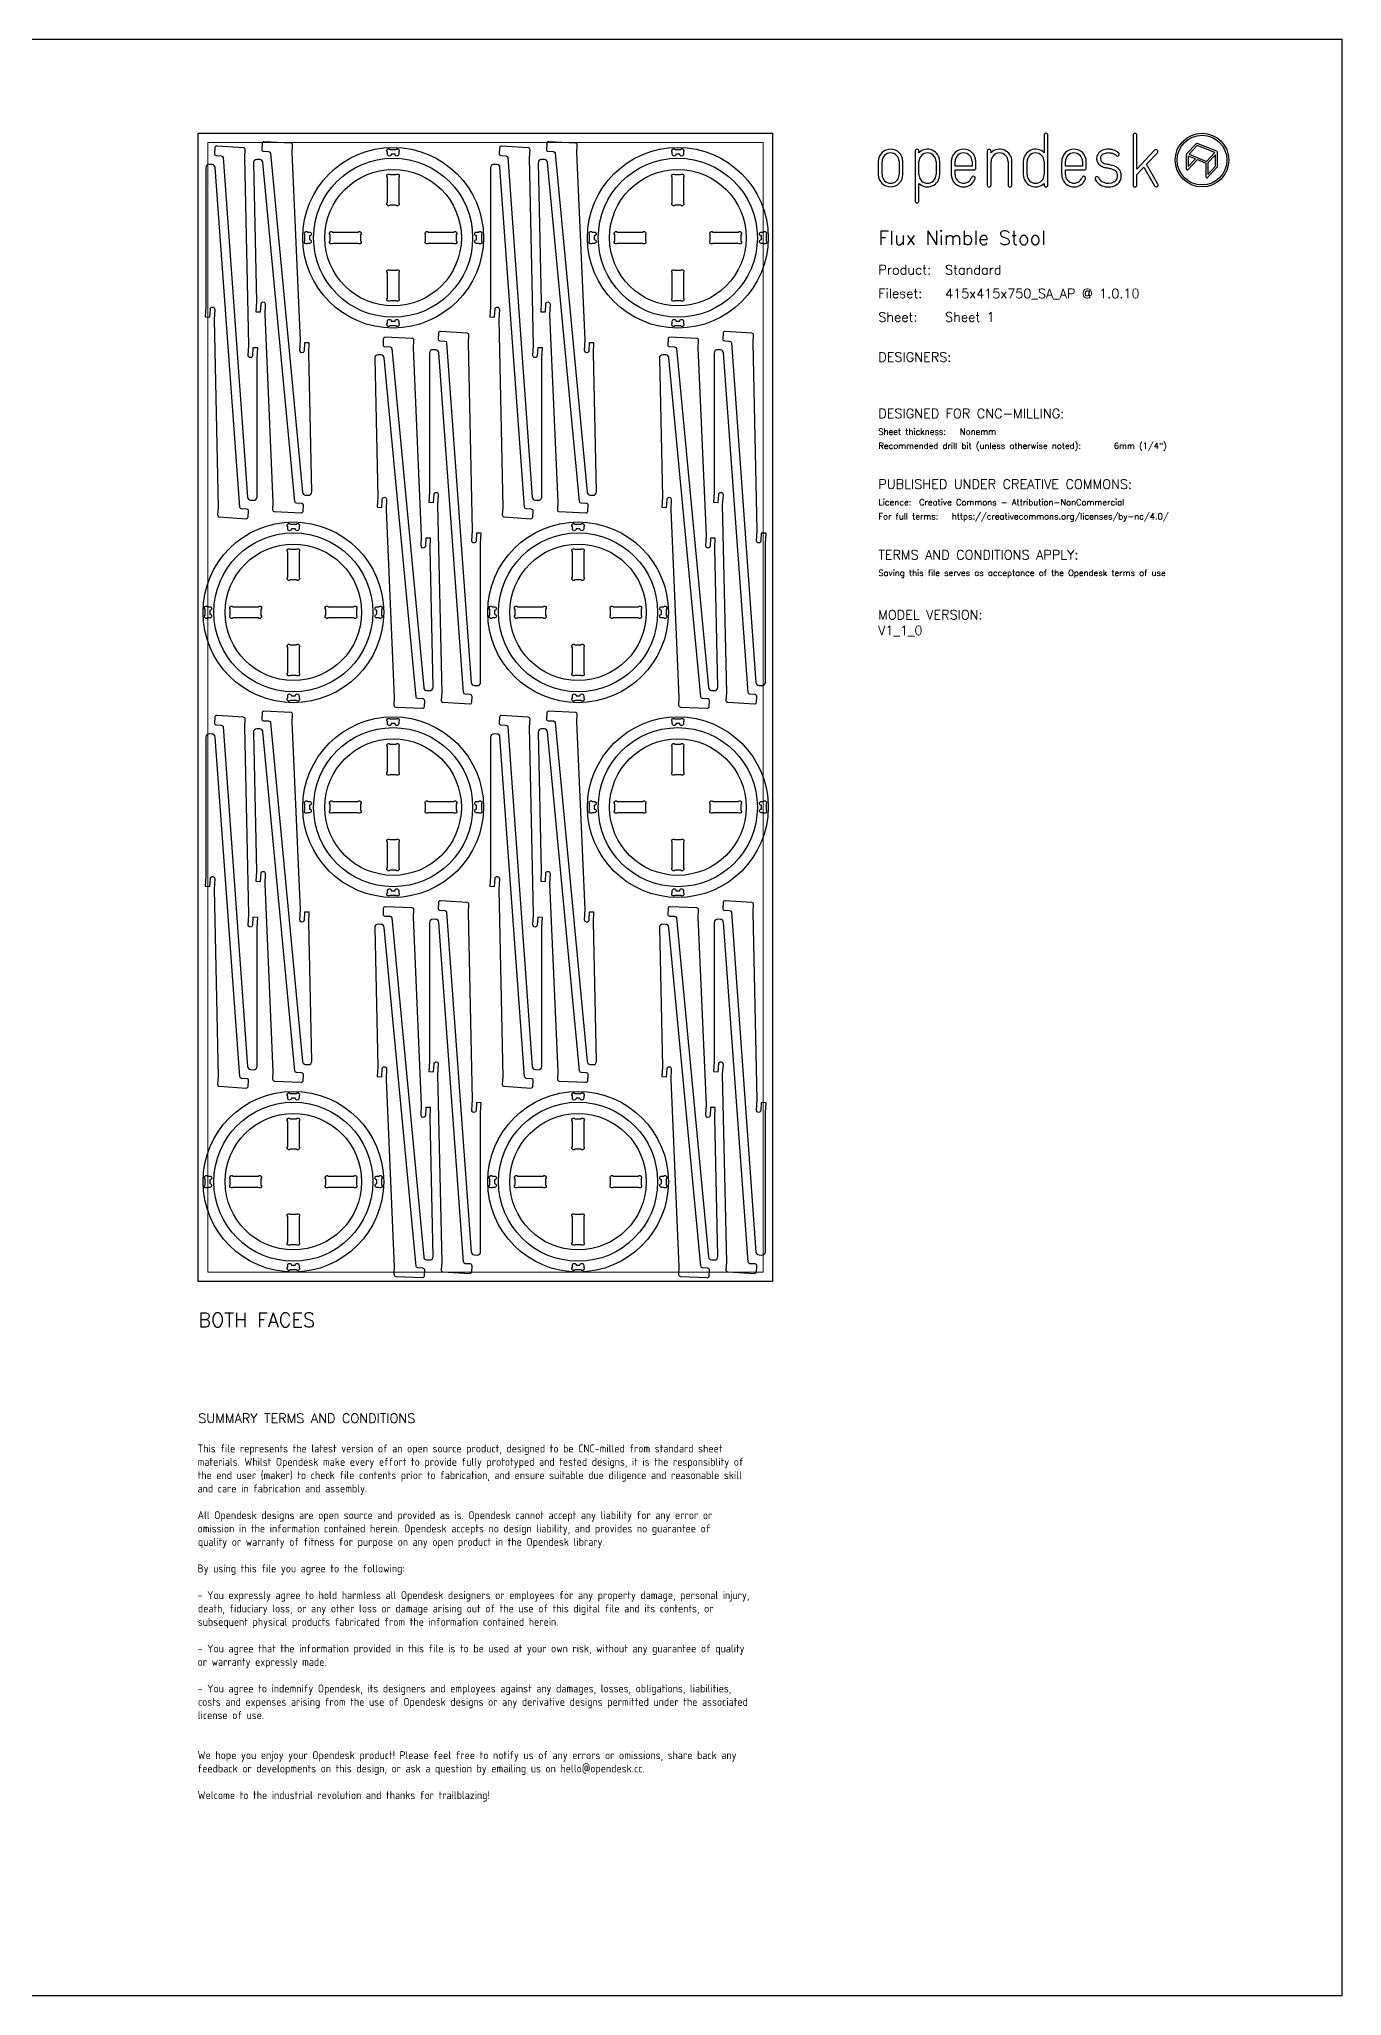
# Model space of a CAD drawing. Header units: millimetres. Extents: x -300 to 5880, y -300 to 4158.
# Drawn here: x 3112 to 5880, y 0 to 4158 of the extents above; entities that cross this region are included whole.
import ezdxf
from ezdxf.enums import TextEntityAlignment as Align

# ---------------------------------------------------------------- set-up
doc = ezdxf.new("R2010")
doc.units = ezdxf.units.MM
doc.layers.add('00-NOPRINT_TEXT', color=7, linetype='Continuous', lineweight=25)
doc.layers.add('00_NOPRINT_TOLERANCE', color=7, linetype='Continuous', lineweight=5)
for name, color, linetype, lineweight, true_color in [('BOARD_$TH-NOMINAL', 3, 'Continuous', 30, 0x00ff00), ('TOP-CUT-INSIDE_24.000MM', 5, 'Continuous', 25, 0x0300ff), ('TOP-CUT-OUTSIDE_24.000MM', 140, 'Continuous', 25, 0x00a2ff), ('TOP-POCKET-INSIDE_18.000MM', 70, 'Continuous', 25, 0x99ff00), ('TOP-POCKET-INSIDE_20.000MM', 120, 'Continuous', 25, 0x00ffc2)]:
    doc.layers.add(name, color=color, linetype=linetype, lineweight=lineweight, true_color=true_color)
doc.styles.add('OD-ISOCP-17_221', font='isocp.shx')
doc.styles.add('OD-ISOCP-17_222', font='isocp.shx')
doc.styles.add('OD-ISOCP-17_223', font='isocp.shx')
doc.styles.add('OD-ISOCP-17_224', font='isocp.shx')
doc.styles.add('OD-ISOCP-17_225', font='isocp.shx')
doc.styles.add('OD-ISOCP-17_226', font='isocp.shx')
doc.styles.add('OD-ISOCP-17_227', font='isocp.shx')
doc.styles.add('OD-ISOCP-17_228', font='isocp.shx')
doc.styles.add('OD-ISOCP-17_229', font='isocp.shx')
doc.styles.add('OD-ISOCP-17_230', font='isocp.shx')
doc.styles.add('OD-ISOCP-17_231', font='isocp.shx')
doc.styles.add('OD-ISOCP-17_232', font='isocp.shx')
doc.styles.add('OD-ISOCP-17_233', font='isocp.shx')
doc.styles.add('OD-ISOCP-17_234', font='isocp.shx')
doc.styles.add('OD-ISOCP-17_235', font='isocp.shx')
doc.styles.add('OD-ISOCP-17_236', font='isocp.shx')
doc.styles.add('OD-ISOCP-17_237', font='isocp.shx')
doc.styles.add('OD-ISOCP-17_238', font='isocp.shx')
doc.styles.add('OD-ISOCP-17_239', font='isocp.shx')
doc.styles.add('OD-SIMPLEX-13_86', font='simplex.shx')
doc.styles.add('OD-SIMPLEX-20_82', font='simplex.shx')
doc.styles.add('OD-SIMPLEX-20_86', font='simplex.shx')
doc.styles.add('OD-SIMPLEX-20_88', font='simplex.shx')
doc.styles.add('OD-SIMPLEX-30_83', font='simplex.shx')
doc.styles.add('OD-SIMPLEX-30_87', font='simplex.shx')

# ---------------------------------------------------------------- blocks, each defined once
blk = doc.blocks.new('Borders Opendesk_7')
at = {"layer": '00-NOPRINT_TEXT'}
for p, q in [((0, 4158), (5880, 4158)), ((5880, 4158), (5880, 0)), ((5247.4, 3954), (5247.4, 3916.7)), ((5255.3, 3848), (5255.3, 3954)), ((5436.4, 3954), (5436.4, 3848)), ((5444.4, 3881.9), (5444.4, 3954)), ((4973.4, 3920.1), (4973.4, 3814.1)), ((4981.3, 3916.7), (4981.3, 3920.1)), ((5126.6, 3920.1), (5126.6, 3848)), ((5134.5, 3916.7), (5134.5, 3920.1)), ((5482.1, 3922), (5444.4, 3881.9)), ((5464.8, 3892.1), (5487.9, 3916.6)), ((5549.5, 3912.6), (5549.5, 3882.2)), ((5570.5, 3935.8), (5550.1, 3914)), ((5553.7, 3909.6), (5553.7, 3887.4)), ((5568.8, 3903.5), (5553.7, 3909.6)), ((5572.6, 3931.9), (5555.2, 3913.4)), ((5555.2, 3913.4), (5592.6, 3898.3)), ((5610, 3916.9), (5572.6, 3931.9)), ((5614.4, 3919.6), (5572.8, 3936.3)), ((5592.6, 3898.3), (5610, 3916.9)), ((5611.5, 3912.4), (5595.2, 3895.1)), ((5611.5, 3888.1), (5611.5, 3912.4)), ((5615.7, 3887.3), (5615.7, 3917.6)), ((4895, 3898), (4895, 3870.1)), ((4902.9, 3870.1), (4902.9, 3898)), ((4939.3, 3898), (4939.3, 3870.1)), ((4947.3, 3870.1), (4947.3, 3898)), ((4981.3, 3870.1), (4981.3, 3898)), ((5017.7, 3898), (5017.7, 3870.1)), ((5025.6, 3870.1), (5025.6, 3898)), ((5050, 3898), (5050, 3870.1)), ((5058, 3888.1), (5058, 3898)), ((5094.4, 3888.1), (5058, 3888.1)), ((5058, 3870.1), (5058, 3880.1)), ((5058, 3880.1), (5098.3, 3880.1)), ((5094.4, 3898), (5094.4, 3888.1)), ((5102.3, 3884.1), (5102.3, 3898)), ((5134.5, 3848), (5134.5, 3898)), ((5170.9, 3898), (5170.9, 3848)), ((5178.9, 3848), (5178.9, 3898)), ((5203, 3898), (5203, 3870.1)), ((5211, 3870.1), (5211, 3898)), ((5247.4, 3898), (5247.4, 3870.1)), ((5284.6, 3898), (5284.6, 3870.1)), ((5292.6, 3888.1), (5292.6, 3898)), ((5329, 3888.1), (5292.6, 3888.1)), ((5292.6, 3870.1), (5292.6, 3880.1)), ((5292.6, 3880.1), (5332.9, 3880.1)), ((5329, 3898), (5329, 3888.1)), ((5336.9, 3884.1), (5336.9, 3898)), ((5444.4, 3870.4), (5459.1, 3886)), ((5444.4, 3848), (5444.4, 3870.4)), ((5459.1, 3886), (5482.1, 3846)), ((5489, 3850), (5464.8, 3892.1)), ((5553.1, 3880.8), (5572.9, 3901.9)), ((5553.7, 3887.4), (5568.8, 3903.5)), ((5572.9, 3901.9), (5591.1, 3894.5)), ((5591.1, 3894.5), (5591.1, 3865.5)), ((5594.7, 3864.1), (5615.1, 3885.8)), ((5595.2, 3895.1), (5595.2, 3870.7)), ((5595.2, 3870.7), (5611.5, 3888.1)), ((4981.3, 3814.1), (4981.3, 3851.4)), ((5247.4, 3851.4), (5247.4, 3848)), ((5880, 0), (0, 0))]:
    blk.add_line(p, q, dxfattribs=at)
for radius in [57, 52.9]:
    blk.add_circle((5582.9, 3901), radius, dxfattribs=at)
for centre, radius, start, end in [((5251.3, 3954), 3.97, 0, 180), ((5440.4, 3954), 3.97, 0, 180), ((4921.1, 3898), 26.1, 0, 180), ((4921.1, 3898), 18.2, 0, 180), ((4977.3, 3920.1), 3.97, 0, 180), ((4999.5, 3898), 26.1, 0, 134.1316), ((4999.5, 3898), 18.2, 0, 180), ((5076.2, 3898), 26.1, 0, 180), ((5076.2, 3898), 18.2, 0, 180), ((5130.6, 3920.1), 3.97, 0, 180), ((5152.7, 3898), 26.1, 0, 134.1316), ((5152.7, 3898), 18.2, 0, 180), ((5229.2, 3898), 26.1, 45.8684, 180), ((5229.2, 3898), 18.2, 0, 180), ((5310.8, 3898), 26.1, 0, 180), ((5310.8, 3898), 18.2, 0, 180), ((5377.2, 3904.5), 18.3, 167.0964, 235.8453), ((5375.9, 3904.8), 16.9, 150.5139, 167.0489), ((5377.5, 3903.4), 19, 138.9882, 149.267), ((5377.5, 3903.4), 19, 127.9168, 138.9882), ((5380.5, 3899.5), 24, 111.7012, 127.9168), ((5375.9, 3904.8), 8.99, 151.0519, 168.0238), ((5377.5, 3903.4), 11.1, 138.9882, 148.8091), ((5377.5, 3903.4), 11.1, 127.9168, 138.9882), ((5380.5, 3899.5), 16, 111.7012, 127.9168), ((5383.5, 3891.9), 32.1, 90, 111.7012), ((5383.5, 3891.9), 24.2, 90, 111.7012), ((5383.5, 3878.8), 45.3, 80.7104, 90), ((5383.5, 3878.8), 37.3, 80.7104, 90), ((5385.9, 3893.2), 22.7, 71.5035, 80.7104), ((5385.9, 3893.2), 30.7, 71.5035, 80.7104), ((5387.1, 3896.7), 19, 61.0356, 71.5035), ((5387.1, 3896.7), 26.9, 61.0356, 71.5035), ((5387.1, 3896.7), 19, 46.7983, 61.0356), ((5387.1, 3896.7), 26.9, 46.7983, 61.0356), ((5402.8, 3913.5), 3.97, 226.7983, 46.7983), ((5485, 3919.3), 3.97, 316.7135, 136.7135), ((5551.6, 3912.6), 2.06, 136.7696, 180), ((5572, 3934.4), 2.06, 68.0714, 136.7696), ((5613.6, 3917.6), 2.06, 0, 68.0714), ((4921.1, 3870.1), 26.1, 180, 0), ((4921.1, 3870.1), 18.2, 180, 0), ((4999.5, 3870.1), 18.2, 180, 0), ((4999.5, 3870.1), 26.1, 225.8684, 0), ((5076.2, 3870.1), 26.1, 180, 340.0258), ((5076.2, 3870.1), 18.2, 180, 340.0258), ((5098.3, 3884.1), 3.97, 270, 0), ((5229.2, 3870.1), 26.1, 180, 314.1316), ((5229.2, 3870.1), 18.2, 180, 0), ((5310.8, 3870.1), 26.1, 180, 340.0258), ((5310.8, 3870.1), 18.2, 180, 340.0258), ((5332.9, 3884.1), 3.97, 270, 0), ((5377.2, 3904.5), 10.3, 167.9603, 235.8613), ((5382, 3911.6), 26.9, 235.8511, 248.0912), ((5382, 3911.6), 18.9, 235.8511, 248.0912), ((5388.7, 3928.4), 44.9, 248.0912, 257.5385), ((5388.7, 3928.4), 37, 248.0912, 257.5385), ((5300, 3526.6), 366.5, 76.1947, 77.5385), ((5300, 3526.6), 374.5, 76.1947, 77.5385), ((5372.7, 3822.5), 61.9, 69.1442, 76.1947), ((5372.7, 3822.5), 69.8, 69.1442, 76.1947), ((5389.5, 3866.6), 14.6, 38.9291, 69.1442), ((5389.5, 3866.6), 22.5, 38.9291, 69.1442), ((5393.9, 3870.2), 8.99, 17.5834, 38.9291), ((5385.6, 3867.6), 17.6, 343.8033, 17.5834), ((5393.9, 3870.2), 16.9, 17.5834, 38.9291), ((5385.6, 3867.6), 25.5, 343.8033, 17.5834), ((5551.6, 3882.2), 2.06, 180, 316.7696), ((5613.6, 3887.3), 2.06, 316.7696, 0), ((5097, 3862.6), 3.97, 340.0258, 160.0258), ((5130.6, 3848), 3.97, 180, 0), ((5174.9, 3848), 3.97, 180, 0), ((5251.3, 3848), 3.97, 180, 0), ((5331.6, 3862.6), 3.97, 340.0258, 160.0258), ((5359.7, 3861.7), 3.97, 24.786, 204.786), ((5380.2, 3871.2), 26.6, 204.786, 247.9544), ((5380.2, 3871.2), 18.7, 204.786, 247.9544), ((5383.5, 3879.3), 35.4, 247.9544, 298.2026), ((5383.5, 3879.3), 27.4, 247.9544, 298.2026), ((5390.6, 3866.1), 12.5, 298.2026, 343.8033), ((5390.6, 3866.1), 20.4, 298.2026, 343.8033), ((5440.4, 3848), 3.97, 180, 0), ((5485.5, 3848), 3.97, 209.8417, 29.8417), ((5593.2, 3865.5), 2.06, 180, 316.7696), ((4977.3, 3814.1), 3.97, 180, 0)]:
    blk.add_arc(centre, radius, start, end, dxfattribs=at)
at = {"layer": '00_NOPRINT_TOLERANCE', "ltscale": 0.379202}
for p, q in [((3450, 3958), (4670, 3958)), ((3450, 1518), (3450, 3958)), ((4670, 3958), (4670, 1518)), ((4670, 1518), (3450, 1518))]:
    blk.add_line(p, q, dxfattribs=at)
at = {"layer": '00_NOPRINT_TOLERANCE', "ltscale": 0.380876}
for p, q in [((3470, 3938), (4650, 3938)), ((4650, 1538), (3470, 1538))]:
    blk.add_line(p, q, dxfattribs=at)
at = {"layer": '00_NOPRINT_TOLERANCE', "ltscale": 0.380023}
for p, q in [((3470, 1538), (3470, 3938)), ((4650, 3938), (4650, 1538))]:
    blk.add_line(p, q, dxfattribs=at)
at = {"layer": 'BOARD_$TH-NOMINAL'}
for p, q in [((3450, 3958), (4670, 3958)), ((3450, 1518), (3450, 3958)), ((4670, 3958), (4670, 1518)), ((4670, 1518), (3450, 1518))]:
    blk.add_line(p, q, dxfattribs=at)
at = {"layer": '00-NOPRINT_TEXT'}
for s, height, style, p in [('Flux Nimble Stool', 30, 'OD-SIMPLEX-30_83', (4895, 3720.9)), ('Product:', 20, 'OD-SIMPLEX-20_82', (4895, 3657.9)), ('Standard', 20, 'OD-SIMPLEX-20_82', (5036.9, 3657.9)), ('Fileset:', 20, 'OD-SIMPLEX-20_82', (4895, 3607.7)), ('415x415x750_SA_AP @ 1.0.10', 20, 'OD-SIMPLEX-20_82', (5036.9, 3607.6)), ('Sheet:', 20, 'OD-SIMPLEX-20_82', (4895, 3557.4)), ('Sheet 1', 20, 'OD-SIMPLEX-20_82', (5036.9, 3557.5)), ('DESIGNERS:', 20, 'OD-SIMPLEX-20_82', (4895, 3472.4)), ('DESIGNED FOR CNC-MILLING:', 20, 'OD-SIMPLEX-20_82', (4895, 3352.4)), ('Sheet thickness:', 13, 'OD-SIMPLEX-13_86', (4895, 3317.4)), ('Nonemm', 13, 'OD-SIMPLEX-13_86', (5068.3, 3317.4)), ('Recommended drill bit (unless otherwise noted):', 13, 'OD-SIMPLEX-13_86', (4895, 3287.4)), ('6mm (1/4")', 13, 'OD-SIMPLEX-13_86', (5395.5, 3287.4)), ('PUBLISHED UNDER CREATIVE COMMONS:', 20, 'OD-SIMPLEX-20_82', (4895, 3202.4)), ('Licence:', 13, 'OD-SIMPLEX-13_86', (4895, 3167.4)), ('Creative Commons - Attribution-NonCommercial', 13, 'OD-SIMPLEX-13_86', (4981.5, 3167.4)), ('For full terms:', 13, 'OD-SIMPLEX-13_86', (4895, 3137.4)), ('https://creativecommons.org/licenses/by-nc/4.0/', 13, 'OD-SIMPLEX-13_86', (5051.1, 3137.4)), ('TERMS AND CONDITIONS APPLY:', 20, 'OD-SIMPLEX-20_82', (4895, 3052.3)), ('Saving this file serves as acceptance of the Opendesk terms of use ', 13, 'OD-SIMPLEX-13_86', (4895, 3017.3))]:
    blk.add_text(s, height=height, dxfattribs=dict(at, style=style)).set_placement(p)
at = {"layer": '00-NOPRINT_TEXT', "color": 7}
for s, height, style, p in [('BOTH FACES', 30, 'OD-SIMPLEX-30_87', (3450, 1451.3)), ('SUMMARY TERMS AND CONDITIONS', 20, 'OD-SIMPLEX-20_86', (3450, 1237.4))]:
    blk.add_text(s, height=height, dxfattribs=dict(at, style=style)).set_placement(p, align=Align.TOP_LEFT)
for s, style, p in [('This file represents the latest version of an open source product, designed to be CNC-milled from standard sheet', 'OD-ISOCP-17_221', (3448.5, 1154.7)), ('materials. Whilst Opendesk make every effort to provide fully prototyped and tested designs, it is the responsiblity of', 'OD-ISOCP-17_222', (3448.5, 1126.3)), ('the end user (maker) to check file contents prior to fabrication, and ensure suitable due diligence and reasonable skill', 'OD-ISOCP-17_223', (3448.5, 1098)), ('and care in fabrication and assembly.', 'OD-ISOCP-17_224', (3448.5, 1069.7)), ('All Opendesk designs are open source and provided as is. Opendesk cannot accept any liability for any error or', 'OD-ISOCP-17_225', (3448.5, 1013)), ('omission in the information contained herein. Opendesk accepts no design liability, and provides no guarantee of', 'OD-ISOCP-17_226', (3448.5, 984.7)), ('quality or warranty of fitness for purpose on any open product in the Opendesk library.', 'OD-ISOCP-17_227', (3449.1, 956.3)), ('By using this file you agree to the following:', 'OD-ISOCP-17_228', (3448.5, 899.7)), ('- You expressly agree to hold harmless all Opendesk designers or employees for any property damage, personal injury,', 'OD-ISOCP-17_229', (3448.5, 843)), ('death, fiduciary loss, or any other loss or damage arising out of the use of this digital file and its contents, or', 'OD-ISOCP-17_230', (3449.1, 814.7)), ('subsequent physical products fabricated from the information contained herein.', 'OD-ISOCP-17_231', (3449, 786.3)), ('- You agree that the information provided in this file is to be used at your own risk, without any guarantee of quality', 'OD-ISOCP-17_232', (3448.5, 729.7)), ('or warranty expressly made.', 'OD-ISOCP-17_233', (3448.5, 701.3)), ('- You agree to indemnify Opendesk, its designers and employees against any damages, losses, obligations, liabilities,', 'OD-ISOCP-17_234', (3448.5, 644.7)), ('costs and expenses arising from the use of Opendesk designs or any derivative designs permitted under the associated', 'OD-ISOCP-17_235', (3449.1, 616.3)), ('license of use.', 'OD-ISOCP-17_236', (3448.8, 588)), ('We hope you enjoy your Opendesk product! Please feel free to notify us of any errors or omissions, share back any', 'OD-ISOCP-17_237', (3448.5, 503)), ('feedback or developments on this design, or ask a question by emailing us on hello@opendesk.cc.', 'OD-ISOCP-17_238', (3448.5, 474.7)), ('Welcome to the industrial revolution and thanks for trailblazing!', 'OD-ISOCP-17_239', (3448.5, 418))]:
    blk.add_text(s, height=17, dxfattribs=dict(at, style=style)).set_placement(p)

msp = doc.modelspace()

# ---------------------------------------------------------------- linework, layer by layer
at = {"layer": 'TOP-CUT-INSIDE_24.000MM'}
for centre in [(3864, 3736), (4469, 3736), (3652, 2940), (4257, 2940), (3864, 2526), (4469, 2526), (3652, 1730), (4257, 1730)]:
    msp.add_circle(centre, 169, dxfattribs=at)
at = {"layer": 'TOP-CUT-OUTSIDE_24.000MM'}
for points in [[(3488, 3910.8), (3498.8, 3910.1, -0.374382), (3502.5, 3906.4), (3554.8, 3184.9, 0.374382), (3561.3, 3178.5), (3567.4, 3178.1, 0.433568), (3574.8, 3185), (3574.8, 3480.7), (3576.2, 3501.7), (3566.2, 3502.3), (3565.1, 3485.4, -1), (3556, 3486), (3557.5, 3507.9), (3548.8, 3906.8), (3549.9, 3922.8, 0.414214), (3546.1, 3927.1), (3489.3, 3930.8, 0.414214), (3485, 3927.1), (3484.2, 3915.1, 0.414214)], [(3599.5, 3919.2, -0.374382), (3603.3, 3915.6), (3671.2, 3195.4, 0.374382), (3677.8, 3189.1), (3683.9, 3188.8, 0.433568), (3691.2, 3196), (3684.8, 3491.6), (3685.7, 3512.6), (3675.8, 3513), (3675, 3496, -1), (3665.9, 3496.4), (3666.9, 3518.4), (3649.6, 3917), (3650.3, 3933, 0.414214), (3646.5, 3937.2), (3589.5, 3939.7, 0.414214), (3585.4, 3935.9), (3584.8, 3923.9, 0.414214), (3588.7, 3919.7)], [(4093, 3910.8), (4103.8, 3910.1, -0.374382), (4107.5, 3906.4), (4159.8, 3184.9, 0.374382), (4166.3, 3178.5), (4172.4, 3178.1, 0.433568), (4179.8, 3185), (4179.8, 3480.7), (4181.2, 3501.7), (4171.2, 3502.3), (4170.1, 3485.4, -1), (4161, 3486), (4162.5, 3507.9), (4153.8, 3906.8), (4154.9, 3922.8, 0.414214), (4151.1, 3927.1), (4094.3, 3930.8, 0.414214), (4090, 3927.1), (4089.2, 3915.1, 0.414214)], [(4193.7, 3919.7), (4204.5, 3919.2, -0.374382), (4208.3, 3915.6), (4276.2, 3195.4, 0.374382), (4282.8, 3189.1), (4288.9, 3188.8, 0.433568), (4296.2, 3196), (4289.8, 3491.6), (4290.7, 3512.6), (4280.8, 3513), (4280, 3496, -1), (4270.9, 3496.4), (4271.9, 3518.4), (4254.6, 3917), (4255.3, 3933, 0.414214), (4251.5, 3937.2), (4194.5, 3939.7, 0.414214), (4190.4, 3935.9), (4189.8, 3923.9, 0.414214)], [(3479.5, 3891.4), (3473.5, 3891.7, 0.433568), (3466, 3884.8), (3466, 3589.1), (3464.6, 3568.1), (3474.6, 3567.5), (3475.7, 3584.4, -1), (3484.8, 3583.8), (3483.4, 3561.9), (3492, 3163), (3491, 3147, 0.414214), (3494.7, 3142.8), (3551.6, 3139, 0.414214), (3555.8, 3142.7), (3556.6, 3154.7, 0.414214), (3552.9, 3159), (3542, 3159.7, -0.374382), (3538.3, 3163.4), (3486.1, 3884.9, 0.374382)], [(3655, 3175.5), (3587.1, 3895.7, 0.374382), (3580.5, 3902.1), (3574.4, 3902.3, 0.433568), (3567.1, 3895.2), (3573.5, 3599.6), (3572.6, 3578.6), (3582.5, 3578.2), (3583.3, 3595.1, -1), (3592.4, 3594.7), (3591.4, 3572.8), (3608.7, 3174.1), (3608, 3158.1, 0.414214), (3611.8, 3154), (3668.8, 3151.5, 0.414214), (3672.9, 3155.3), (3673.5, 3167.3, 0.414214), (3669.6, 3171.4), (3658.8, 3171.9, -0.374382)], [(4147, 3159.7, -0.374382), (4143.3, 3163.4), (4091.1, 3884.9, 0.374382), (4084.5, 3891.4), (4078.5, 3891.7, 0.433568), (4071, 3884.8), (4071, 3589.1), (4069.6, 3568.1), (4079.6, 3567.5), (4080.7, 3584.4, -1), (4089.8, 3583.8), (4088.4, 3561.9), (4097, 3163), (4096, 3147, 0.414214), (4099.7, 3142.8), (4156.6, 3139, 0.414214), (4160.8, 3142.7), (4161.6, 3154.7, 0.414214), (4157.9, 3159)], [(4260, 3175.5), (4192.1, 3895.7, 0.374382), (4185.5, 3902.1), (4179.4, 3902.3, 0.433568), (4172.1, 3895.2), (4178.5, 3599.6), (4177.6, 3578.6), (4187.5, 3578.2), (4188.3, 3595.1, -1), (4197.4, 3594.7), (4196.4, 3572.8), (4213.7, 3174.1), (4213, 3158.1, 0.414214), (4216.8, 3154), (4273.8, 3151.5, 0.414214), (4277.9, 3155.3), (4278.5, 3167.3, 0.414214), (4274.6, 3171.4), (4263.8, 3171.9, -0.374382)], [(3959.4, 3521.3, 0.414214), (3963.1, 3517), (3974, 3516.3, -0.374382), (3977.7, 3512.6), (4029.9, 2791.1, 0.374382), (4036.5, 2784.6), (4042.5, 2784.3, 0.433568), (4050, 2791.2), (4050, 3086.9), (4051.4, 3107.9), (4041.4, 3108.5), (4040.3, 3091.6, -1), (4031.2, 3092.2), (4032.6, 3114.1), (4024, 3513), (4025, 3529, 0.414214), (4021.3, 3533.2), (3964.4, 3537, 0.414214), (3960.2, 3533.3)], [(4564.4, 3521.3, 0.414214), (4568.1, 3517), (4579, 3516.3, -0.374382), (4582.7, 3512.6), (4634.9, 2791.1, 0.374382), (4641.5, 2784.6), (4647.5, 2784.3, 0.433568), (4655, 2791.2), (4655, 3086.9), (4656.4, 3107.9), (4646.4, 3108.5), (4645.3, 3091.6, -1), (4636.2, 3092.2), (4637.6, 3114.1), (4629, 3513), (4630, 3529, 0.414214), (4626.3, 3533.2), (4569.4, 3537, 0.414214), (4565.2, 3533.3)], [(3846.4, 3504.6), (3857.2, 3504.1, -0.374382), (3861, 3500.5), (3928.9, 2780.3, 0.374382), (3935.5, 2773.9), (3941.6, 2773.7, 0.433568), (3948.9, 2780.8), (3942.5, 3076.4), (3943.4, 3097.4), (3933.5, 3097.8), (3932.7, 3080.9, -1), (3923.6, 3081.3), (3924.6, 3103.2), (3907.3, 3501.9), (3908, 3517.9, 0.414214), (3904.2, 3522), (3847.2, 3524.5, 0.414214), (3843.1, 3520.7), (3842.5, 3508.7, 0.414214)], [(4028, 2765.2), (4017.2, 2765.9, -0.374382), (4013.5, 2769.6), (3961.2, 3491.1, 0.374382), (3954.7, 3497.5), (3948.6, 3497.9, 0.433568), (3941.2, 3491), (3941.2, 3195.3), (3939.8, 3174.3), (3949.8, 3173.7), (3950.9, 3190.6, -1), (3960, 3190), (3958.5, 3168.1), (3967.2, 2769.2), (3966.1, 2753.2, 0.414214), (3969.9, 2748.9), (4026.7, 2745.2, 0.414214), (4031, 2748.9), (4031.8, 2760.9, 0.414214)], [(4451.4, 3504.6), (4462.2, 3504.1, -0.374382), (4466, 3500.5), (4533.9, 2780.3, 0.374382), (4540.5, 2773.9), (4546.6, 2773.7, 0.433568), (4553.9, 2780.8), (4547.5, 3076.4), (4548.4, 3097.4), (4538.5, 3097.8), (4537.7, 3080.9, -1), (4528.6, 3081.3), (4529.6, 3103.2), (4512.3, 3501.9), (4513, 3517.9, 0.414214), (4509.2, 3522), (4452.2, 3524.5, 0.414214), (4448.1, 3520.7), (4447.5, 3508.7, 0.414214)], [(4633, 2765.2), (4622.2, 2765.9, -0.374382), (4618.5, 2769.6), (4566.2, 3491.1, 0.374382), (4559.7, 3497.5), (4553.6, 3497.9, 0.433568), (4546.2, 3491), (4546.2, 3195.3), (4544.8, 3174.3), (4554.8, 3173.7), (4555.9, 3190.6, -1), (4565, 3190), (4563.5, 3168.1), (4572.2, 2769.2), (4571.1, 2753.2, 0.414214), (4574.9, 2748.9), (4631.7, 2745.2, 0.414214), (4636, 2748.9), (4636.8, 2760.9, 0.414214)], [(3931.2, 2752.1, 0.414214), (3927.3, 2756.3), (3916.5, 2756.8, -0.374382), (3912.7, 2760.4), (3844.8, 3480.6, 0.374382), (3838.2, 3486.9), (3832.1, 3487.2, 0.433568), (3824.8, 3480), (3831.2, 3184.4), (3830.3, 3163.4), (3840.2, 3163), (3841, 3180, -1), (3850.1, 3179.6), (3849.1, 3157.6), (3866.4, 2759), (3865.7, 2743, 0.414214), (3869.5, 2738.8), (3926.5, 2736.3, 0.414214), (3930.6, 2740.1)], [(4536.2, 2752.1, 0.414214), (4532.3, 2756.3), (4521.5, 2756.8, -0.374382), (4517.7, 2760.4), (4449.8, 3480.6, 0.374382), (4443.2, 3486.9), (4437.1, 3487.2, 0.433568), (4429.8, 3480), (4436.2, 3184.4), (4435.3, 3163.4), (4445.2, 3163), (4446, 3180, -1), (4455.1, 3179.6), (4454.1, 3157.6), (4471.4, 2759), (4470.7, 2743, 0.414214), (4474.5, 2738.8), (4531.5, 2736.3, 0.414214), (4535.6, 2740.1)], [(3488, 2700.8), (3498.8, 2700.1, -0.374382), (3502.5, 2696.4), (3554.8, 1974.9, 0.374382), (3561.3, 1968.5), (3567.4, 1968.1, 0.433568), (3574.8, 1975), (3574.8, 2270.7), (3576.2, 2291.7), (3566.2, 2292.3), (3565.1, 2275.4, -1), (3556, 2276), (3557.5, 2297.9), (3548.8, 2696.8), (3549.9, 2712.8, 0.414214), (3546.1, 2717.1), (3489.3, 2720.8, 0.414214), (3485, 2717.1), (3484.2, 2705.1, 0.414214)], [(3599.5, 2709.2, -0.374382), (3603.3, 2705.6), (3671.2, 1985.4, 0.374382), (3677.8, 1979.1), (3683.9, 1978.8, 0.433568), (3691.2, 1986), (3684.8, 2281.6), (3685.7, 2302.6), (3675.8, 2303), (3675, 2286, -1), (3665.9, 2286.4), (3666.9, 2308.4), (3649.6, 2707), (3650.3, 2723, 0.414214), (3646.5, 2727.2), (3589.5, 2729.7, 0.414214), (3585.4, 2725.9), (3584.8, 2713.9, 0.414214), (3588.7, 2709.7)], [(4103.8, 2700.1, -0.374382), (4107.5, 2696.4), (4159.8, 1974.9, 0.374382), (4166.3, 1968.5), (4172.4, 1968.1, 0.433568), (4179.8, 1975), (4179.8, 2270.7), (4181.2, 2291.7), (4171.2, 2292.3), (4170.1, 2275.4, -1), (4161, 2276), (4162.5, 2297.9), (4153.8, 2696.8), (4154.9, 2712.8, 0.414214), (4151.1, 2717.1), (4094.3, 2720.8, 0.414214), (4090, 2717.1), (4089.2, 2705.1, 0.414214), (4093, 2700.8)], [(4204.5, 2709.2, -0.374382), (4208.3, 2705.6), (4276.2, 1985.4, 0.374382), (4282.8, 1979.1), (4288.9, 1978.8, 0.433568), (4296.2, 1986), (4289.8, 2281.6), (4290.7, 2302.6), (4280.8, 2303), (4280, 2286, -1), (4270.9, 2286.4), (4271.9, 2308.4), (4254.6, 2707), (4255.3, 2723, 0.414214), (4251.5, 2727.2), (4194.5, 2729.7, 0.414214), (4190.4, 2725.9), (4189.8, 2713.9, 0.414214), (4193.7, 2709.7)], [(3556.6, 1944.7, 0.414214), (3552.9, 1949), (3542, 1949.7, -0.374382), (3538.3, 1953.4), (3486.1, 2674.9, 0.374382), (3479.5, 2681.4), (3473.5, 2681.7, 0.433568), (3466, 2674.8), (3466, 2379.1), (3464.6, 2358.1), (3474.6, 2357.5), (3475.7, 2374.4, -1), (3484.8, 2373.8), (3483.4, 2351.9), (3492, 1953), (3491, 1937, 0.414214), (3494.7, 1932.8), (3551.6, 1929, 0.414214), (3555.8, 1932.7)], [(3658.8, 1961.9, -0.374382), (3655, 1965.5), (3587.1, 2685.7, 0.374382), (3580.5, 2692.1), (3574.4, 2692.3, 0.433568), (3567.1, 2685.2), (3573.5, 2389.6), (3572.6, 2368.6), (3582.5, 2368.2), (3583.3, 2385.1, -1), (3592.4, 2384.7), (3591.4, 2362.8), (3608.7, 1964.1), (3608, 1948.1, 0.414214), (3611.8, 1944), (3668.8, 1941.5, 0.414214), (3672.9, 1945.3), (3673.5, 1957.3, 0.414214), (3669.6, 1961.4)], [(4143.3, 1953.4), (4091.1, 2674.9, 0.374382), (4084.5, 2681.4), (4078.5, 2681.7, 0.433568), (4071, 2674.8), (4071, 2379.1), (4069.6, 2358.1), (4079.6, 2357.5), (4080.7, 2374.4, -1), (4089.8, 2373.8), (4088.4, 2351.9), (4097, 1953), (4096, 1937, 0.414214), (4099.7, 1932.8), (4156.6, 1929, 0.414214), (4160.8, 1932.7), (4161.6, 1944.7, 0.414214), (4157.9, 1949), (4147, 1949.7, -0.374382)], [(4260, 1965.5), (4192.1, 2685.7, 0.374382), (4185.5, 2692.1), (4179.4, 2692.3, 0.433568), (4172.1, 2685.2), (4178.5, 2389.6), (4177.6, 2368.6), (4187.5, 2368.2), (4188.3, 2385.1, -1), (4197.4, 2384.7), (4196.4, 2362.8), (4213.7, 1964.1), (4213, 1948.1, 0.414214), (4216.8, 1944), (4273.8, 1941.5, 0.414214), (4277.9, 1945.3), (4278.5, 1957.3, 0.414214), (4274.6, 1961.4), (4263.8, 1961.9, -0.374382)], [(3861, 2290.5), (3928.9, 1570.3, 0.374382), (3935.5, 1563.9), (3941.6, 1563.7, 0.433568), (3948.9, 1570.8), (3942.5, 1866.4), (3943.4, 1887.4), (3933.5, 1887.8), (3932.7, 1870.9, -1), (3923.6, 1871.3), (3924.6, 1893.2), (3907.3, 2291.9), (3908, 2307.9, 0.414214), (3904.2, 2312), (3847.2, 2314.5, 0.414214), (3843.1, 2310.7), (3842.5, 2298.7, 0.414214), (3846.4, 2294.6), (3857.2, 2294.1, -0.374382)], [(4031.8, 1550.9, 0.414214), (4028, 1555.2), (4017.2, 1555.9, -0.374382), (4013.5, 1559.6), (3961.2, 2281.1, 0.374382), (3954.7, 2287.5), (3948.6, 2287.9, 0.433568), (3941.2, 2281), (3941.2, 1985.3), (3939.8, 1964.3), (3949.8, 1963.7), (3950.9, 1980.6, -1), (3960, 1980), (3958.5, 1958.1), (3967.2, 1559.2), (3966.1, 1543.2, 0.414214), (3969.9, 1538.9), (4026.7, 1535.2, 0.414214), (4031, 1538.9)], [(3974, 2306.3, -0.374382), (3977.7, 2302.6), (4029.9, 1581.1, 0.374382), (4036.5, 1574.6), (4042.5, 1574.3, 0.433568), (4050, 1581.2), (4050, 1876.9), (4051.4, 1897.9), (4041.4, 1898.5), (4040.3, 1881.6, -1), (4031.2, 1882.2), (4032.6, 1904.1), (4024, 2303), (4025, 2319, 0.414214), (4021.3, 2323.2), (3964.4, 2327, 0.414214), (3960.2, 2323.3), (3959.4, 2311.3, 0.414214), (3963.1, 2307)], [(4447.5, 2298.7, 0.414214), (4451.4, 2294.6), (4462.2, 2294.1, -0.374382), (4466, 2290.5), (4533.9, 1570.3, 0.374382), (4540.5, 1563.9), (4546.6, 1563.7, 0.433568), (4553.9, 1570.8), (4547.5, 1866.4), (4548.4, 1887.4), (4538.5, 1887.8), (4537.7, 1870.9, -1), (4528.6, 1871.3), (4529.6, 1893.2), (4512.3, 2291.9), (4513, 2307.9, 0.414214), (4509.2, 2312), (4452.2, 2314.5, 0.414214), (4448.1, 2310.7)], [(4633, 1555.2), (4622.2, 1555.9, -0.374382), (4618.5, 1559.6), (4566.2, 2281.1, 0.374382), (4559.7, 2287.5), (4553.6, 2287.9, 0.433568), (4546.2, 2281), (4546.2, 1985.3), (4544.8, 1964.3), (4554.8, 1963.7), (4555.9, 1980.6, -1), (4565, 1980), (4563.5, 1958.1), (4572.2, 1559.2), (4571.1, 1543.2, 0.414214), (4574.9, 1538.9), (4631.7, 1535.2, 0.414214), (4636, 1538.9), (4636.8, 1550.9, 0.414214)], [(4579, 2306.3, -0.374382), (4582.7, 2302.6), (4634.9, 1581.1, 0.374382), (4641.5, 1574.6), (4647.5, 1574.3, 0.433568), (4655, 1581.2), (4655, 1876.9), (4656.4, 1897.9), (4646.4, 1898.5), (4645.3, 1881.6, -1), (4636.2, 1882.2), (4637.6, 1904.1), (4629, 2303), (4630, 2319, 0.414214), (4626.3, 2323.2), (4569.4, 2327, 0.414214), (4565.2, 2323.3), (4564.4, 2311.3, 0.414214), (4568.1, 2307)], [(3927.3, 1546.3), (3916.5, 1546.8, -0.374382), (3912.7, 1550.4), (3844.8, 2270.6, 0.374382), (3838.2, 2276.9), (3832.1, 2277.2, 0.433568), (3824.8, 2270), (3831.2, 1974.4), (3830.3, 1953.4), (3840.2, 1953), (3841, 1970, -1), (3850.1, 1969.6), (3849.1, 1947.6), (3866.4, 1549), (3865.7, 1533, 0.414214), (3869.5, 1528.8), (3926.5, 1526.3, 0.414214), (3930.6, 1530.1), (3931.2, 1542.1, 0.414214)], [(4536.2, 1542.1, 0.414214), (4532.3, 1546.3), (4521.5, 1546.8, -0.374382), (4517.7, 1550.4), (4449.8, 2270.6, 0.374382), (4443.2, 2276.9), (4437.1, 2277.2, 0.433568), (4429.8, 2270), (4436.2, 1974.4), (4435.3, 1953.4), (4445.2, 1953), (4446, 1970, -1), (4455.1, 1969.6), (4454.1, 1947.6), (4471.4, 1549), (4470.7, 1533, 0.414214), (4474.5, 1528.8), (4531.5, 1526.3, 0.414214), (4535.6, 1530.1)]]:
    msp.add_lwpolyline(points, format="xyb", close=True, dxfattribs=at)
for centre, radius in [((3864, 3736), 192), ((4469, 3736), 192), ((3864, 3736), 145), ((4469, 3736), 145), ((3652, 2940), 192), ((4257, 2940), 192), ((3652, 2940), 145), ((4257, 2940), 145), ((3864, 2526), 192), ((4469, 2526), 192), ((3864, 2526), 145), ((4469, 2526), 145), ((3652, 1730), 192), ((4257, 1730), 192), ((3652, 1730), 145), ((4257, 1730), 145)]:
    msp.add_circle(centre, radius, dxfattribs=at)
at = {"layer": 'TOP-POCKET-INSIDE_18.000MM'}
for points in [[(3870.3, 3923.5, -1.010051), (3876, 3917.8), (3876, 3913.5, -1), (3868, 3913.5), (3860, 3913.5, -1), (3852, 3913.5), (3852, 3917.8, -1.010051), (3857.7, 3923.5)], [(4465, 3913.5, -1), (4457, 3913.5), (4457, 3917.8, -1.010051), (4462.7, 3923.5), (4475.3, 3923.5, -1.010051), (4481, 3917.8), (4481, 3913.5, -1), (4473, 3913.5)], [(3676.5, 3742.3, -1.010051), (3682.2, 3748), (3686.5, 3748, -1), (3686.5, 3740), (3686.5, 3732, -1), (3686.5, 3724), (3682.2, 3724, -1.010051), (3676.5, 3729.7)], [(4051.5, 3742.3), (4051.5, 3729.7, -1.010051), (4045.8, 3724), (4041.5, 3724, -1), (4041.5, 3732), (4041.5, 3740, -1), (4041.5, 3748), (4045.8, 3748, -1.010051)], [(4281.5, 3742.3, -1.010051), (4287.2, 3748), (4291.5, 3748, -1), (4291.5, 3740), (4291.5, 3732, -1), (4291.5, 3724), (4287.2, 3724, -1.010051), (4281.5, 3729.7)], [(4656.5, 3742.3), (4656.5, 3729.7, -1.010051), (4650.8, 3724), (4646.5, 3724, -1), (4646.5, 3732), (4646.5, 3740, -1), (4646.5, 3748), (4650.8, 3748, -1.010051)], [(3857.7, 3548.5, -1.010051), (3852, 3554.2), (3852, 3558.5, -1), (3860, 3558.5), (3868, 3558.5, -1), (3876, 3558.5), (3876, 3554.2, -1.010051), (3870.3, 3548.5)], [(4457, 3554.2), (4457, 3558.5, -1), (4465, 3558.5), (4473, 3558.5, -1), (4481, 3558.5), (4481, 3554.2, -1.010051), (4475.3, 3548.5), (4462.7, 3548.5, -1.010051)], [(3645.7, 3127.5), (3658.3, 3127.5, -1.010051), (3664, 3121.8), (3664, 3117.5, -1), (3656, 3117.5), (3648, 3117.5, -1), (3640, 3117.5), (3640, 3121.8, -1.010051)], [(4250.7, 3127.5), (4263.3, 3127.5, -1.010051), (4269, 3121.8), (4269, 3117.5, -1), (4261, 3117.5), (4253, 3117.5, -1), (4245, 3117.5), (4245, 3121.8, -1.010051)], [(3470.2, 2952), (3474.5, 2952, -1), (3474.5, 2944), (3474.5, 2936, -1), (3474.5, 2928), (3470.2, 2928, -1.010051), (3464.5, 2933.7), (3464.5, 2946.3, -1.010051)], [(3839.5, 2933.7, -1.010051), (3833.8, 2928), (3829.5, 2928, -1), (3829.5, 2936), (3829.5, 2944, -1), (3829.5, 2952), (3833.8, 2952, -1.010051), (3839.5, 2946.3)], [(4075.2, 2952), (4079.5, 2952, -1), (4079.5, 2944), (4079.5, 2936, -1), (4079.5, 2928), (4075.2, 2928, -1.010051), (4069.5, 2933.7), (4069.5, 2946.3, -1.010051)], [(4444.5, 2946.3), (4444.5, 2933.7, -1.010051), (4438.8, 2928), (4434.5, 2928, -1), (4434.5, 2936), (4434.5, 2944, -1), (4434.5, 2952), (4438.8, 2952, -1.010051)], [(3640, 2758.2), (3640, 2762.5, -1), (3648, 2762.5), (3656, 2762.5, -1), (3664, 2762.5), (3664, 2758.2, -1.010051), (3658.3, 2752.5), (3645.7, 2752.5, -1.010051)], [(4269, 2758.2, -1.010051), (4263.3, 2752.5), (4250.7, 2752.5, -1.010051), (4245, 2758.2), (4245, 2762.5, -1), (4253, 2762.5), (4261, 2762.5, -1), (4269, 2762.5)], [(3857.7, 2713.5), (3870.3, 2713.5, -1.010051), (3876, 2707.8), (3876, 2703.5, -1), (3868, 2703.5), (3860, 2703.5, -1), (3852, 2703.5), (3852, 2707.8, -1.010051)], [(4475.3, 2713.5, -1.010051), (4481, 2707.8), (4481, 2703.5, -1), (4473, 2703.5), (4465, 2703.5, -1), (4457, 2703.5), (4457, 2707.8, -1.010051), (4462.7, 2713.5)], [(3686.5, 2522, -1), (3686.5, 2514), (3682.2, 2514, -1.010051), (3676.5, 2519.7), (3676.5, 2532.3, -1.010051), (3682.2, 2538), (3686.5, 2538, -1), (3686.5, 2530)], [(4051.5, 2532.3), (4051.5, 2519.7, -1.010051), (4045.8, 2514), (4041.5, 2514, -1), (4041.5, 2522), (4041.5, 2530, -1), (4041.5, 2538), (4045.8, 2538, -1.010051)], [(4281.5, 2532.3, -1.010051), (4287.2, 2538), (4291.5, 2538, -1), (4291.5, 2530), (4291.5, 2522, -1), (4291.5, 2514), (4287.2, 2514, -1.010051), (4281.5, 2519.7)], [(4656.5, 2519.7, -1.010051), (4650.8, 2514), (4646.5, 2514, -1), (4646.5, 2522), (4646.5, 2530, -1), (4646.5, 2538), (4650.8, 2538, -1.010051), (4656.5, 2532.3)], [(3876, 2344.2, -1.010051), (3870.3, 2338.5), (3857.7, 2338.5, -1.010051), (3852, 2344.2), (3852, 2348.5, -1), (3860, 2348.5), (3868, 2348.5, -1), (3876, 2348.5)], [(4462.7, 2338.5, -1.010051), (4457, 2344.2), (4457, 2348.5, -1), (4465, 2348.5), (4473, 2348.5, -1), (4481, 2348.5), (4481, 2344.2, -1.010051), (4475.3, 2338.5)], [(3645.7, 1917.5), (3658.3, 1917.5, -1.010051), (3664, 1911.8), (3664, 1907.5, -1), (3656, 1907.5), (3648, 1907.5, -1), (3640, 1907.5), (3640, 1911.8, -1.010051)], [(4250.7, 1917.5), (4263.3, 1917.5, -1.010051), (4269, 1911.8), (4269, 1907.5, -1), (4261, 1907.5), (4253, 1907.5, -1), (4245, 1907.5), (4245, 1911.8, -1.010051)], [(3470.2, 1742), (3474.5, 1742, -1), (3474.5, 1734), (3474.5, 1726, -1), (3474.5, 1718), (3470.2, 1718, -1.010051), (3464.5, 1723.7), (3464.5, 1736.3, -1.010051)], [(3829.5, 1726), (3829.5, 1734, -1), (3829.5, 1742), (3833.8, 1742, -1.010051), (3839.5, 1736.3), (3839.5, 1723.7, -1.010051), (3833.8, 1718), (3829.5, 1718, -1)], [(4075.2, 1718, -1.010051), (4069.5, 1723.7), (4069.5, 1736.3, -1.010051), (4075.2, 1742), (4079.5, 1742, -1), (4079.5, 1734), (4079.5, 1726, -1), (4079.5, 1718)], [(4444.5, 1723.7, -1.010051), (4438.8, 1718), (4434.5, 1718, -1), (4434.5, 1726), (4434.5, 1734, -1), (4434.5, 1742), (4438.8, 1742, -1.010051), (4444.5, 1736.3)], [(3645.7, 1542.5, -1.010051), (3640, 1548.2), (3640, 1552.5, -1), (3648, 1552.5), (3656, 1552.5, -1), (3664, 1552.5), (3664, 1548.2, -1.010051), (3658.3, 1542.5)], [(4250.7, 1542.5, -1.010051), (4245, 1548.2), (4245, 1552.5, -1), (4253, 1552.5), (4261, 1552.5, -1), (4269, 1552.5), (4269, 1548.2, -1.010051), (4263.3, 1542.5)]]:
    msp.add_lwpolyline(points, format="xyb", close=True, dxfattribs=at)
at = {"layer": 'TOP-POCKET-INSIDE_20.000MM'}
for points in [[(3870.3, 3805), (3857.7, 3805, -1.010051), (3852, 3810.7), (3852, 3864.3, -1.010051), (3857.7, 3870), (3870.3, 3870, -1.010051), (3876, 3864.3), (3876, 3810.7, -1.010051)], [(4475.3, 3805), (4462.7, 3805, -1.010051), (4457, 3810.7), (4457, 3864.3, -1.010051), (4462.7, 3870), (4475.3, 3870, -1.010051), (4481, 3864.3), (4481, 3810.7, -1.010051)], [(3795, 3729.7, -1.010051), (3789.3, 3724), (3735.7, 3724, -1.010051), (3730, 3729.7), (3730, 3742.3, -1.010051), (3735.7, 3748), (3789.3, 3748, -1.010051), (3795, 3742.3)], [(3933, 3742.3, -1.010051), (3938.7, 3748), (3992.3, 3748, -1.010051), (3998, 3742.3), (3998, 3729.7, -1.010051), (3992.3, 3724), (3938.7, 3724, -1.010051), (3933, 3729.7)], [(4400, 3729.7, -1.010051), (4394.3, 3724), (4340.7, 3724, -1.010051), (4335, 3729.7), (4335, 3742.3, -1.010051), (4340.7, 3748), (4394.3, 3748, -1.010051), (4400, 3742.3)], [(4538, 3742.3, -1.010051), (4543.7, 3748), (4597.3, 3748, -1.010051), (4603, 3742.3), (4603, 3729.7, -1.010051), (4597.3, 3724), (4543.7, 3724, -1.010051), (4538, 3729.7)], [(3876, 3607.7, -1.010051), (3870.3, 3602), (3857.7, 3602, -1.010051), (3852, 3607.7), (3852, 3661.3, -1.010051), (3857.7, 3667), (3870.3, 3667, -1.010051), (3876, 3661.3)], [(4481, 3607.7, -1.010051), (4475.3, 3602), (4462.7, 3602, -1.010051), (4457, 3607.7), (4457, 3661.3, -1.010051), (4462.7, 3667), (4475.3, 3667, -1.010051), (4481, 3661.3)], [(3664, 3068.3), (3664, 3014.7, -1.010051), (3658.3, 3009), (3645.7, 3009, -1.010051), (3640, 3014.7), (3640, 3068.3, -1.010051), (3645.7, 3074), (3658.3, 3074, -1.010051)], [(4245, 3068.3, -1.010051), (4250.7, 3074), (4263.3, 3074, -1.010051), (4269, 3068.3), (4269, 3014.7, -1.010051), (4263.3, 3009), (4250.7, 3009, -1.010051), (4245, 3014.7)], [(3523.7, 2928, -1.010051), (3518, 2933.7), (3518, 2946.3, -1.010051), (3523.7, 2952), (3577.3, 2952, -1.010051), (3583, 2946.3), (3583, 2933.7, -1.010051), (3577.3, 2928)], [(3721, 2933.7), (3721, 2946.3, -1.010051), (3726.7, 2952), (3780.3, 2952, -1.010051), (3786, 2946.3), (3786, 2933.7, -1.010051), (3780.3, 2928), (3726.7, 2928, -1.010051)], [(4128.7, 2928, -1.010051), (4123, 2933.7), (4123, 2946.3, -1.010051), (4128.7, 2952), (4182.3, 2952, -1.010051), (4188, 2946.3), (4188, 2933.7, -1.010051), (4182.3, 2928)], [(4326, 2933.7), (4326, 2946.3, -1.010051), (4331.7, 2952), (4385.3, 2952, -1.010051), (4391, 2946.3), (4391, 2933.7, -1.010051), (4385.3, 2928), (4331.7, 2928, -1.010051)], [(3645.7, 2871), (3658.3, 2871, -1.010051), (3664, 2865.3), (3664, 2811.7, -1.010051), (3658.3, 2806), (3645.7, 2806, -1.010051), (3640, 2811.7), (3640, 2865.3, -1.010051)], [(4250.7, 2871), (4263.3, 2871, -1.010051), (4269, 2865.3), (4269, 2811.7, -1.010051), (4263.3, 2806), (4250.7, 2806, -1.010051), (4245, 2811.7), (4245, 2865.3, -1.010051)], [(3870.3, 2595), (3857.7, 2595, -1.010051), (3852, 2600.7), (3852, 2654.3, -1.010051), (3857.7, 2660), (3870.3, 2660, -1.010051), (3876, 2654.3), (3876, 2600.7, -1.010051)], [(4475.3, 2595), (4462.7, 2595, -1.010051), (4457, 2600.7), (4457, 2654.3, -1.010051), (4462.7, 2660), (4475.3, 2660, -1.010051), (4481, 2654.3), (4481, 2600.7, -1.010051)], [(3730, 2532.3, -1.010051), (3735.7, 2538), (3789.3, 2538, -1.010051), (3795, 2532.3), (3795, 2519.7, -1.010051), (3789.3, 2514), (3735.7, 2514, -1.010051), (3730, 2519.7)], [(3933, 2532.3, -1.010051), (3938.7, 2538), (3992.3, 2538, -1.010051), (3998, 2532.3), (3998, 2519.7, -1.010051), (3992.3, 2514), (3938.7, 2514, -1.010051), (3933, 2519.7)], [(4400, 2519.7, -1.010051), (4394.3, 2514), (4340.7, 2514, -1.010051), (4335, 2519.7), (4335, 2532.3, -1.010051), (4340.7, 2538), (4394.3, 2538, -1.010051), (4400, 2532.3)], [(4597.3, 2538, -1.010051), (4603, 2532.3), (4603, 2519.7, -1.010051), (4597.3, 2514), (4543.7, 2514, -1.010051), (4538, 2519.7), (4538, 2532.3, -1.010051), (4543.7, 2538)], [(3857.7, 2457), (3870.3, 2457, -1.010051), (3876, 2451.3), (3876, 2397.7, -1.010051), (3870.3, 2392), (3857.7, 2392, -1.010051), (3852, 2397.7), (3852, 2451.3, -1.010051)], [(4475.3, 2457, -1.010051), (4481, 2451.3), (4481, 2397.7, -1.010051), (4475.3, 2392), (4462.7, 2392, -1.010051), (4457, 2397.7), (4457, 2451.3, -1.010051), (4462.7, 2457)], [(3640, 1858.3, -1.010051), (3645.7, 1864), (3658.3, 1864, -1.010051), (3664, 1858.3), (3664, 1804.7, -1.010051), (3658.3, 1799), (3645.7, 1799, -1.010051), (3640, 1804.7)], [(4269, 1858.3), (4269, 1804.7, -1.010051), (4263.3, 1799), (4250.7, 1799, -1.010051), (4245, 1804.7), (4245, 1858.3, -1.010051), (4250.7, 1864), (4263.3, 1864, -1.010051)], [(3518, 1736.3, -1.010051), (3523.7, 1742), (3577.3, 1742, -1.010051), (3583, 1736.3), (3583, 1723.7, -1.010051), (3577.3, 1718), (3523.7, 1718, -1.010051), (3518, 1723.7)], [(3786, 1723.7, -1.010051), (3780.3, 1718), (3726.7, 1718, -1.010051), (3721, 1723.7), (3721, 1736.3, -1.010051), (3726.7, 1742), (3780.3, 1742, -1.010051), (3786, 1736.3)], [(4128.7, 1742), (4182.3, 1742, -1.010051), (4188, 1736.3), (4188, 1723.7, -1.010051), (4182.3, 1718), (4128.7, 1718, -1.010051), (4123, 1723.7), (4123, 1736.3, -1.010051)], [(4331.7, 1718, -1.010051), (4326, 1723.7), (4326, 1736.3, -1.010051), (4331.7, 1742), (4385.3, 1742, -1.010051), (4391, 1736.3), (4391, 1723.7, -1.010051), (4385.3, 1718)], [(3645.7, 1661), (3658.3, 1661, -1.010051), (3664, 1655.3), (3664, 1601.7, -1.010051), (3658.3, 1596), (3645.7, 1596, -1.010051), (3640, 1601.7), (3640, 1655.3, -1.010051)], [(4269, 1601.7, -1.010051), (4263.3, 1596), (4250.7, 1596, -1.010051), (4245, 1601.7), (4245, 1655.3, -1.010051), (4250.7, 1661), (4263.3, 1661, -1.010051), (4269, 1655.3)]]:
    msp.add_lwpolyline(points, format="xyb", close=True, dxfattribs=at)

# ---------------------------------------------------------------- block references
msp.add_blockref('Borders Opendesk_7', (0, 0))

# ---------------------------------------------------------------- texts
at = {"insert": (4894.6, 2944.9), "char_height": 20, "width": 292.308, "attachment_point": 1, "style": 'OD-SIMPLEX-20_88'}
msp.add_mtext('MODEL VERSION:\\PV1_1_0', dxfattribs=at)

doc.saveas('drawing.dxf')
